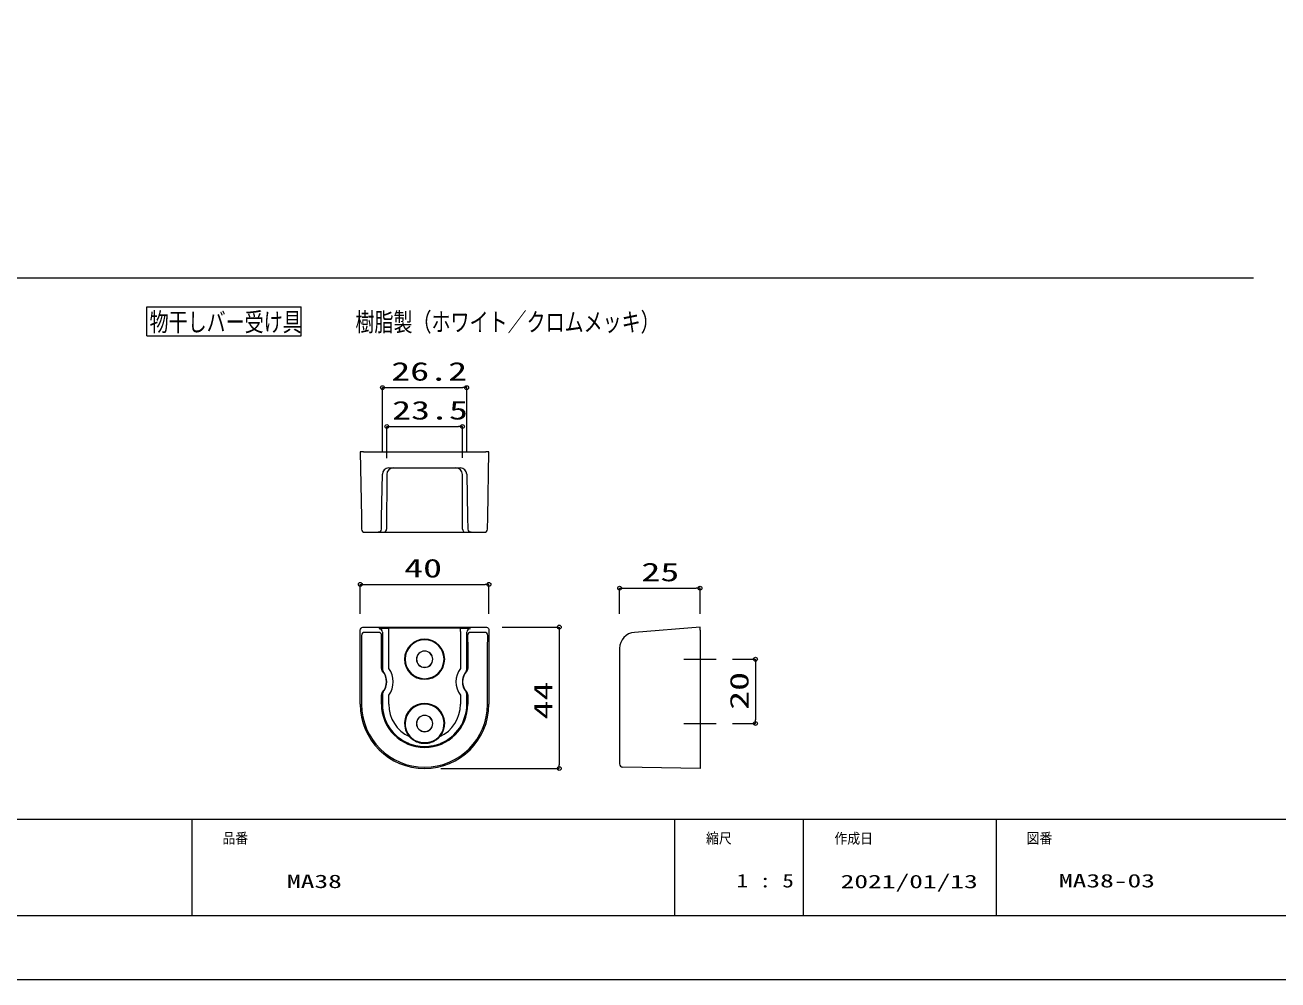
# Model space of a CAD drawing. Units: millimetres on the paper. Extents: x -305 to 305, y -152 to 152.
# Drawn here: x -97 to 97.8, y -148.5 to 0 of the extents above; entities that cross this region are included whole.
import ezdxf
from ezdxf.enums import TextEntityAlignment as Align

# ---------------------------------------------------------------- set-up
doc = ezdxf.new("R2010")
doc.units = ezdxf.units.MM
doc.linetypes.add('LONG_CHAIN', pattern=[21, 18, -1, 1, -1])
for name, color, linetype, lineweight in [('0-0_0', 7, 'Continuous', 9), ('0-1_VIEW0001', 7, 'Continuous', 9), ('0-2_VIEW0010', 7, 'Continuous', 9), ('0-3_1図面枠', 7, 'Continuous', 9), ('0-4_図面枠', 3, 'Continuous', 9), ('0-5_DEFPOINTS', 7, 'Continuous', 9), ('0-7_VIEW0004', 7, 'Continuous', 9)]:
    doc.layers.add(name, color=color, linetype=linetype, lineweight=lineweight)
doc.styles.add('ＭＳ ゴシック', font='')
doc.styles.get('ＭＳ ゴシック').set_extended_font_data('MS Gothic')

# ---------------------------------------------------------------- blocks, each defined once
blk = doc.blocks.new('_ORIGIN')
at = {"layer": '0-0_0'}
blk.add_line((0, 0), (-1, 0), dxfattribs=at)
blk.add_circle((0, 0), 0.5, dxfattribs=at)

msp = doc.modelspace()

# ---------------------------------------------------------------- linework, layer by layer
at = {"layer": '0-0_0'}
for p, q in [((-71.017, -123.498), (-71.017, -138.498)), ((3.983, -123.498), (3.983, -138.498)), ((23.983, -123.498), (23.983, -138.498)), ((53.983, -123.498), (53.983, -138.498))]:
    msp.add_line(p, q, dxfattribs=at)
at = {"layer": '0-1_VIEW0001'}
for p, q in [((-266.063, -39.321), (94.013, -39.321)), ((-78.027, -48.316), (-78.027, -43.816)), ((-78.027, -43.816), (-54.027, -43.816)), ((-54.027, -48.316), (-54.027, -43.816)), ((-78.027, -48.316), (-54.027, -48.316))]:
    msp.add_line(p, q, dxfattribs=at)
at = {"layer": '0-2_VIEW0010'}
for p, q in [((-44.852, -66.378), (-44.674, -76.546)), ((-44.352, -66.378), (-44.852, -66.378)), ((-44.352, -66.378), (-25.351, -66.378)), ((-24.852, -66.378), (-25.351, -66.378)), ((-25.029, -76.546), (-24.852, -66.378)), ((-41.536, -76.546), (-41.419, -69.861)), ((-40.73, -69.874), (-40.76, -78.38)), ((-40.419, -68.878), (-29.284, -68.878)), ((-28.944, -78.38), (-28.973, -69.874)), ((-44.674, -76.546), (-44.642, -78.387)), ((-41.568, -78.387), (-41.536, -76.546)), ((-25.061, -78.387), (-25.029, -76.546)), ((-44.142, -78.878), (-42.068, -78.878)), ((-41.795, -78.878), (-42.068, -78.878)), ((-28.444, -78.878), (-27.908, -78.878)), ((-27.636, -78.878), (-27.908, -78.878)), ((-27.636, -78.878), (-25.561, -78.878)), ((-44.852, -105.623), (-44.852, -94.124)), ((-44.674, -94.937), (-44.642, -96.931)), ((-44.352, -93.623), (-25.351, -93.623)), ((-42.035, -94.439), (-44.174, -94.439)), ((-41.568, -96.931), (-41.536, -94.937)), ((-41.419, -94.402), (-41.419, -100.211)), ((-29.284, -93.786), (-40.419, -93.786)), ((-40.419, -94.284), (-40.419, -93.786)), ((-40.419, -100.039), (-40.419, -94.284)), ((-29.284, -94.284), (-29.284, -93.786)), ((-29.284, -94.284), (-29.284, -100.039)), ((-28.285, -100.211), (-28.285, -94.402)), ((-28.168, -94.937), (-28.136, -96.931)), ((-25.529, -94.439), (-27.668, -94.439)), ((-25.061, -96.931), (-25.029, -94.937)), ((-24.852, -94.124), (-24.852, -105.623)), ((7.963, -93.623), (-2.237, -94.439)), ((7.963, -94.124), (7.963, -93.623)), ((7.963, -94.124), (7.963, -105.623)), ((-44.642, -96.931), (-44.642, -105.623)), ((-41.568, -100.088), (-41.568, -96.931)), ((-28.136, -96.931), (-28.136, -100.088)), ((-25.061, -105.623), (-25.061, -96.931)), ((-4.537, -96.931), (-4.537, -105.623)), ((-41.568, -100.088), (-41.419, -100.211)), ((-28.284, -100.211), (-28.136, -100.088)), ((-41.419, -104.034), (-41.568, -104.158)), ((-41.568, -105.623), (-41.568, -104.158)), ((-41.419, -104.034), (-41.419, -105.623)), ((-40.419, -105.623), (-40.419, -104.207)), ((-29.284, -104.207), (-29.284, -105.623)), ((-28.136, -104.158), (-28.284, -104.034)), ((-28.136, -104.158), (-28.136, -105.623)), ((-41.568, -105.623), (-41.419, -105.623)), ((-4.537, -105.623), (-4.537, -114.913)), ((7.963, -105.623), (7.963, -115.623)), ((-37.219, -110.661), (-37.144, -110.596)), ((-32.484, -110.661), (-32.56, -110.596)), ((7.963, -115.623), (-4.046, -115.413))]:
    msp.add_line(p, q, dxfattribs=at)
for points in [[(-28.285, -69.861), (-28.168, -76.546), (-28.136, -78.387)], [(-41.795, -78.878), (-41.26, -78.878), (-28.444, -78.878)], [(-44.852, -94.124), (-44.816, -93.936), (-44.708, -93.771), (-44.606, -93.692), (-44.459, -93.634), (-44.352, -93.623)], [(-41.919, -93.904), (-41.805, -93.86), (-41.469, -93.82), (-40.419, -93.786)], [(-29.284, -93.786), (-28.473, -93.805), (-27.898, -93.86), (-27.785, -93.904)], [(-25.351, -93.623), (-25.245, -93.634), (-25.079, -93.703), (-24.94, -93.839), (-24.88, -93.957), (-24.852, -94.124)], [(-41.568, -100.088), (-41.565, -100.142), (-41.556, -100.195), (-41.541, -100.247), (-41.521, -100.297), (-41.496, -100.345), (-41.466, -100.389), (-41.431, -100.431)], [(-41.431, -100.431), (-41.424, -100.436), (-41.416, -100.442), (-41.409, -100.447), (-41.401, -100.453), (-41.394, -100.458), (-41.386, -100.464), (-41.379, -100.47)], [(-41.379, -100.47), (-41.37, -100.476), (-41.362, -100.483), (-41.353, -100.49), (-41.345, -100.497), (-41.336, -100.504), (-41.328, -100.511), (-41.319, -100.518)], [(-41.319, -100.518), (-41.317, -100.519), (-41.315, -100.521), (-41.313, -100.523), (-41.311, -100.525), (-41.308, -100.527), (-41.306, -100.528), (-41.304, -100.53)], [(-28.399, -100.53), (-28.392, -100.524), (-28.384, -100.518), (-28.377, -100.511), (-28.369, -100.505), (-28.362, -100.499), (-28.354, -100.493), (-28.347, -100.487)], [(-28.347, -100.487), (-28.338, -100.481), (-28.33, -100.474), (-28.321, -100.467), (-28.313, -100.461), (-28.304, -100.454), (-28.295, -100.448), (-28.287, -100.442)], [(-28.287, -100.442), (-28.285, -100.44), (-28.283, -100.439), (-28.281, -100.437), (-28.278, -100.436), (-28.276, -100.434), (-28.274, -100.432), (-28.272, -100.431)], [(-28.272, -100.431), (-28.237, -100.389), (-28.207, -100.345), (-28.182, -100.297), (-28.162, -100.247), (-28.148, -100.195), (-28.139, -100.142), (-28.136, -100.088)], [(-41.431, -103.814), (-41.466, -103.856), (-41.496, -103.901), (-41.521, -103.948), (-41.541, -103.998), (-41.556, -104.05), (-41.565, -104.103), (-41.568, -104.158)], [(-41.416, -103.804), (-41.419, -103.805), (-41.421, -103.807), (-41.423, -103.808), (-41.425, -103.81), (-41.427, -103.811), (-41.429, -103.813), (-41.431, -103.814)], [(-41.357, -103.758), (-41.365, -103.765), (-41.374, -103.771), (-41.382, -103.778), (-41.391, -103.784), (-41.399, -103.791), (-41.408, -103.797), (-41.416, -103.804)], [(-41.304, -103.715), (-41.312, -103.722), (-41.319, -103.728), (-41.327, -103.734), (-41.334, -103.74), (-41.342, -103.746), (-41.349, -103.752), (-41.357, -103.758)], [(-28.384, -103.728), (-28.386, -103.726), (-28.389, -103.724), (-28.391, -103.722), (-28.393, -103.721), (-28.395, -103.719), (-28.397, -103.717), (-28.399, -103.715)], [(-28.324, -103.775), (-28.333, -103.769), (-28.342, -103.762), (-28.35, -103.755), (-28.359, -103.749), (-28.367, -103.742), (-28.376, -103.735), (-28.384, -103.728)], [(-28.272, -103.814), (-28.279, -103.809), (-28.287, -103.804), (-28.294, -103.798), (-28.302, -103.792), (-28.309, -103.787), (-28.317, -103.781), (-28.324, -103.775)], [(-28.136, -105.623), (-28.285, -105.623), (-28.285, -104.034)], [(-28.136, -104.158), (-28.139, -104.103), (-28.148, -104.05), (-28.162, -103.998), (-28.182, -103.948), (-28.207, -103.901), (-28.237, -103.856), (-28.272, -103.814)], [(-37.219, -110.661), (-37.193, -110.69), (-37.167, -110.717), (-37.14, -110.745), (-37.112, -110.772), (-37.085, -110.799), (-37.057, -110.825), (-37.029, -110.851)], [(-36.963, -110.789), (-36.99, -110.762), (-37.016, -110.735), (-37.042, -110.708), (-37.068, -110.681), (-37.094, -110.653), (-37.119, -110.625), (-37.144, -110.596)], [(-37.029, -110.851), (-36.936, -110.932), (-36.84, -111.01), (-36.741, -111.084), (-36.64, -111.154), (-36.536, -111.221), (-36.431, -111.283), (-36.323, -111.34), (-36.214, -111.394), (-36.102, -111.444), (-35.989, -111.489), (-35.874, -111.53), (-35.756, -111.567), (-35.638, -111.599), (-35.518, -111.627), (-35.398, -111.65), (-35.277, -111.669), (-35.156, -111.683), (-35.034, -111.692), (-34.912, -111.696), (-34.79, -111.696), (-34.667, -111.692), (-34.545, -111.682), (-34.422, -111.668), (-34.301, -111.649), (-34.181, -111.626), (-34.063, -111.598), (-33.945, -111.566), (-33.829, -111.53), (-33.714, -111.489), (-33.6, -111.443), (-33.487, -111.393), (-33.377, -111.339), (-33.269, -111.28), (-33.163, -111.218), (-33.061, -111.153), (-32.96, -111.083), (-32.862, -111.01), (-32.767, -110.932), (-32.674, -110.851)], [(-36.631, -111.069), (-36.717, -111.004), (-36.801, -110.935), (-36.883, -110.863), (-36.963, -110.789)], [(-32.741, -110.789), (-32.82, -110.864), (-32.902, -110.935), (-32.987, -111.004), (-33.074, -111.07), (-33.164, -111.133), (-33.256, -111.192), (-33.349, -111.248), (-33.444, -111.3), (-33.541, -111.349), (-33.639, -111.394), (-33.739, -111.436), (-33.841, -111.474), (-33.943, -111.508), (-34.048, -111.539), (-34.154, -111.566), (-34.261, -111.59), (-34.368, -111.609), (-34.475, -111.624), (-34.583, -111.636), (-34.69, -111.644), (-34.799, -111.647), (-34.907, -111.647), (-35.016, -111.643), (-35.125, -111.635), (-35.233, -111.624), (-35.341, -111.608), (-35.448, -111.588), (-35.554, -111.565), (-35.658, -111.538), (-35.762, -111.508), (-35.865, -111.473), (-35.966, -111.435), (-36.067, -111.393), (-36.166, -111.347), (-36.264, -111.298), (-36.359, -111.245), (-36.452, -111.19), (-36.543, -111.131), (-36.631, -111.069)], [(-32.56, -110.596), (-32.585, -110.625), (-32.61, -110.653), (-32.635, -110.681), (-32.661, -110.708), (-32.687, -110.735), (-32.714, -110.762), (-32.741, -110.789)], [(-32.674, -110.851), (-32.646, -110.825), (-32.618, -110.799), (-32.591, -110.772), (-32.564, -110.745), (-32.537, -110.717), (-32.51, -110.69), (-32.484, -110.661)], [(-37.376, -111.685), (-37.197, -111.757), (-37.016, -111.823), (-36.834, -111.883), (-36.651, -111.938), (-36.467, -111.987), (-36.282, -112.031), (-36.095, -112.07), (-35.907, -112.103), (-35.718, -112.131), (-35.528, -112.153), (-35.336, -112.17), (-35.143, -112.181), (-34.951, -112.187), (-34.758, -112.187), (-34.567, -112.182), (-34.376, -112.171), (-34.185, -112.154), (-33.995, -112.132), (-33.806, -112.105), (-33.617, -112.072), (-33.428, -112.033), (-33.241, -111.988), (-33.055, -111.939), (-32.87, -111.883), (-32.688, -111.823), (-32.507, -111.757), (-32.327, -111.685)]]:
    msp.add_lwpolyline(points, dxfattribs=at)
for centre, radius, start, end in [((-40.419, -69.878), 1, 89.99995, 178.99999), ((-39.73, -69.878), 1, 89.99994, 179.80003), ((-29.973, -69.878), 1, 0.19997, 90.00006), ((-29.284, -69.878), 1, 1.00001, 90.00005), ((-44.142, -78.378), 0.5, 180.99992, 269.99996), ((-42.068, -78.378), 0.5, 269.99998, 359.00002), ((-41.26, -78.378), 0.5, 269.99997, 359.80006), ((-28.444, -78.378), 0.5, 180.19994, 270.00003), ((-27.636, -78.378), 0.5, 180.99998, 270.00002), ((-25.561, -78.378), 0.5, 270.00004, 359.00008), ((-44.174, -94.939), 0.5, 90.00643, 179.81944), ((-42.036, -94.939), 0.5, 0.18056, 89.99357), ((-41.919, -94.404), 0.5, 0.1805, 89.99351), ((-27.785, -94.404), 0.5, 90.00649, 179.8195), ((-27.668, -94.939), 0.5, 90.00643, 179.81944), ((-25.529, -94.939), 0.5, 0.18056, 89.99357), ((-2.037, -96.931), 2.5, 94.57387, 180.00004), ((-34.852, -98.623), 3.124, 0, 180), ((-34.852, -98.623), 3.025, 0, 180), ((-34.852, -98.623), 1.273, 0, 180), ((-34.852, -98.623), 1.258, 0, 180), ((-34.852, -98.623), 3.124, 180, 0), ((-34.852, -98.623), 3.025, 180, 0), ((-34.852, -98.623), 1.273, 180, 0), ((-34.852, -98.623), 1.258, 180, 0), ((-43.227, -102.123), 2.467, 316.70038, 43.29962), ((-40.919, -100.211), 0.5, 179.9828, 219.63019), ((-40.919, -100.211), 0.5, 180.00641, 219.62777), ((-43.227, -102.123), 2.497, 320.3638, 39.6362), ((-43.227, -102.123), 3.497, 323.41739, 36.58261), ((-26.477, -102.123), 3.497, 143.41739, 216.58261), ((-26.477, -102.123), 2.497, 140.3638, 219.6362), ((-26.477, -102.123), 2.467, 136.70038, 223.29962), ((-28.785, -100.211), 0.5, 320.37223, 359.99359), ((-28.784, -100.211), 0.5, 320.36981, 0.0172), ((-40.919, -104.034), 0.5, 140.36981, 180.0172), ((-40.919, -104.034), 0.5, 140.37223, 179.99359), ((-28.785, -104.034), 0.5, 0.00641, 39.62777), ((-28.784, -104.034), 0.5, 359.9828, 39.63019), ((-34.852, -105.623), 10, 180, 0), ((-34.852, -105.623), 9.79, 180, 0), ((-34.852, -105.623), 6.716, 180, 0), ((-34.852, -105.623), 6.567, 179.99999, 247.39259), ((-34.852, -105.623), 5.567, 180.00001, 244.83216), ((-34.852, -108.623), 3.124, 319.26793, 220.73207), ((-34.852, -108.623), 3.025, 319.26793, 220.73207), ((-34.852, -105.623), 5.567, 295.16784, 359.99999), ((-34.852, -105.623), 6.567, 292.60741, 0.00001), ((-34.852, -108.623), 1.273, 0, 180), ((-34.852, -108.623), 1.273, 180, 0), ((-34.852, -108.623), 1.258, 0, 180), ((-34.852, -108.623), 1.258, 180, 0), ((-36.553, -111.287), 0.645, 129.44381, 137.54115), ((-33.15, -111.287), 0.645, 42.45885, 50.55619), ((-4.037, -114.913), 0.5, 180.00004, 269.00008)]:
    msp.add_arc(centre, radius, start, end, dxfattribs=at)
at = {"layer": '0-4_図面枠'}
msp.add_line((-291.017, -123.498), (108.983, -123.498), dxfattribs=at)
msp.add_lwpolyline([(-291.017, -138.498), (108.983, -138.498), (108.983, 138.502), (-291.017, 138.502)], close=True, dxfattribs=at)
at = {"layer": '0-5_DEFPOINTS'}
msp.add_line((118.983, -148.498), (-301.017, -148.498), dxfattribs=at)
at = {"layer": '0-7_VIEW0004'}
for p, q in [((-41.402, -66.338), (-41.402, -56.38)), ((-40.802, -56.38), (-28.91, -56.38)), ((-28.31, -66.338), (-28.31, -56.38)), ((-40.73, -67.334), (-40.73, -62.429)), ((-40.13, -62.429), (-29.573, -62.429)), ((-28.973, -67.321), (-28.973, -62.429)), ((-44.852, -91.584), (-44.852, -86.98)), ((-44.252, -86.98), (-25.452, -86.98)), ((-24.852, -91.584), (-24.852, -86.98)), ((-4.537, -91.583), (-4.537, -87.576)), ((-3.937, -87.576), (7.363, -87.576)), ((7.963, -91.584), (7.963, -87.576)), ((-22.811, -93.623), (-13.913, -93.623)), ((-13.913, -94.223), (-13.913, -115.023)), ((13.003, -98.623), (16.576, -98.623)), ((16.576, -99.223), (16.576, -108.023)), ((13.003, -108.623), (16.576, -108.623)), ((-32.312, -115.623), (-13.913, -115.623))]:
    msp.add_line(p, q, dxfattribs=at)
at = {"layer": '0-7_VIEW0004', "linetype": 'LONG_CHAIN'}
for p, q in [((5.463, -98.623), (10.463, -98.623)), ((5.463, -108.623), (10.463, -108.623))]:
    msp.add_line(p, q, dxfattribs=at)

# ---------------------------------------------------------------- block references
at = {"layer": '0-7_VIEW0004', "xscale": 0.6, "yscale": 0.6}
for p, rotation in [((-41.402, -56.38), 180), ((-40.73, -62.429), 180), ((-44.852, -86.98), 180), ((-4.537, -87.576), 180), ((-13.913, -93.623), 90), ((16.576, -98.623), 90), ((16.576, -108.623), 270), ((-13.913, -115.623), 270)]:
    msp.add_blockref('_ORIGIN', p, dxfattribs=dict(at, rotation=rotation))
for p in [(-28.31, -56.38), (-28.973, -62.429), (-24.852, -86.98), (7.963, -87.576)]:
    msp.add_blockref('_ORIGIN', p, dxfattribs=at)

# ---------------------------------------------------------------- texts
at = {"layer": '0-1_VIEW0001', "style": 'ＭＳ ゴシック', "width": 0.75}
for s, p in [('物干しバー受け具', (-77.599, -48.495)), ('樹脂製（ホワイト／クロムメッキ）', (-45.599, -48.495))]:
    msp.add_text(s, height=2.889, dxfattribs=at).set_placement(p, align=Align.BOTTOM_LEFT)
at = {"layer": '0-3_1図面枠', "style": 'ＭＳ ゴシック'}
for s, height, width, p in [('品番', 1.628, 0.9, (-66.276, -127.759)), ('縮尺', 1.628, 0.9, (8.896, -127.769)), ('作成日', 1.628, 0.9, (28.857, -127.788)), ('図番', 1.628, 0.9, (58.732, -127.759)), ('MA38', 2.089, 1.5, (-56.239, -134.835)), ('1 : 5', 2.092, 1.25, (13.65, -134.738)), ('2021/01/13', 2.089, 1.5, (29.822, -134.861)), ('MA38-03', 2.089, 1.5, (63.761, -134.737))]:
    msp.add_text(s, height=height, dxfattribs=dict(at, width=width)).set_placement(p, align=Align.BOTTOM_LEFT)
at = {"layer": '0-7_VIEW0004', "style": 'ＭＳ ゴシック', "width": 1.5}
for s, p in [('26.2', (-40.035, -56.166)), ('23.5', (-39.903, -62.214)), ('40', (-38.032, -86.771)), ('25', (-1.154, -87.367))]:
    msp.add_text(s, height=2.889, dxfattribs=at).set_placement(p, align=Align.BOTTOM_LEFT)
for s, p in [('20', (16.367, -106.49)), ('44', (-14.108, -107.981))]:
    msp.add_text(s, height=2.889, rotation=90, dxfattribs=at).set_placement(p, align=Align.BOTTOM_LEFT)

doc.saveas('drawing.dxf')
